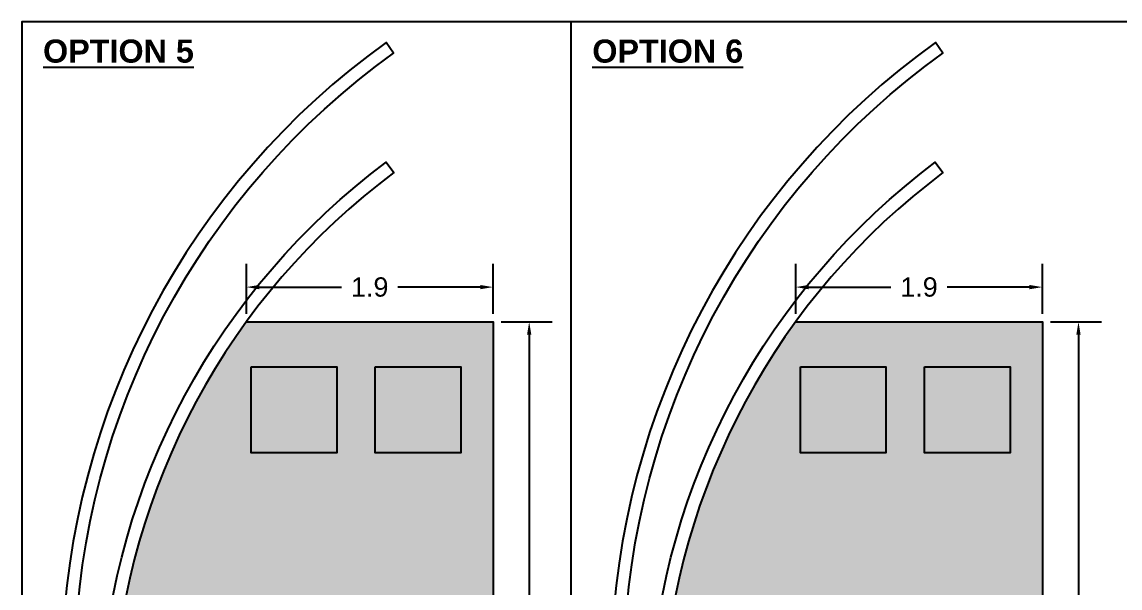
# Model space of a CAD drawing. Header units: metres. Extents: x 6 to 601, y -20 to 118.
# Drawn here: x 51.55 to 60.09, y 82.01 to 86.41 of the extents above; entities that cross this region are included whole.
import ezdxf

# ---------------------------------------------------------------- set-up
doc = ezdxf.new("R2010")
doc.units = ezdxf.units.M
doc.header["$MEASUREMENT"] = 0
doc.layers.add('ProfileEdges', color=7, linetype='Continuous')
doc.styles.add('AR', font='arial.ttf')
doc.styles.get("Standard").update_dxf_attribs({"font": 'arial.ttf'})
doc.dimstyles.get("Standard").update_dxf_attribs({"dimtxt": 0.18, "dimasz": 0.18, "dimexe": 0.18, "dimexo": 0.0625, "dimgap": 0.09, "dimtad": 0, "dimdec": 4, "dimzin": 0, "dimdsep": 46, "dimtxsty": 'Standard', "dimcen": 0.09, "dimadec": 0, "dimazin": 0, "dimtfac": 1, "dimtdec": 4, "dimtofl": 0, "dimtmove": 0, "dimatfit": 3, "dimfxl": 1, "dimtolj": 1, "dimtzin": 0, "dimarcsym": 0})

# ---------------------------------------------------------------- blocks, each defined once
blk = doc.blocks.new('*D616')
at = {"color": 0, "lineweight": -2, "transparency": 16777216}
for p, q in [((55.2783, 84.0763), (55.6768, 84.0763)), ((55.4968, 83.9763), (55.4968, 81.1557)), ((55.4968, 78.5755), (55.4968, 80.7027)), ((55.2783, 78.4755), (55.6768, 78.4755))]:
    blk.add_line(p, q, dxfattribs=at)
at = {"color": 0, "transparency": 16777216}
for points in [[(55.4801, 83.9763), (55.5135, 83.9763), (55.4968, 84.0763)], [(55.4801, 78.5755), (55.5135, 78.5755), (55.4968, 78.4755)]]:
    blk.add_solid(points, dxfattribs=at)
at = {"layer": 'Defpoints', "color": 0, "transparency": 16777216}
for p in [(55.2158, 84.0763), (55.2158, 78.4755), (55.4968, 78.4755)]:
    blk.add_point(p, dxfattribs=at)
at = {"color": 0, "transparency": 16777216, "insert": (55.4968, 80.9292), "char_height": 0.15, "attachment_point": 5, "rotation": 90}
blk.add_mtext('\\A1;5.6', dxfattribs=at)
blk = doc.blocks.new('*D618')
at = {"color": 0, "lineweight": -2, "transparency": 16777216}
for p, q in [((53.2968, 84.1388), (53.2968, 84.5258)), ((55.2158, 84.1388), (55.2158, 84.5258)), ((53.3968, 84.3458), (54.0367, 84.3458)), ((55.1158, 84.3458), (54.4759, 84.3458))]:
    blk.add_line(p, q, dxfattribs=at)
at = {"color": 0, "transparency": 16777216}
for points in [[(53.3968, 84.3624), (53.3968, 84.3291), (53.2968, 84.3458)], [(55.1158, 84.3624), (55.1158, 84.3291), (55.2158, 84.3458)]]:
    blk.add_solid(points, dxfattribs=at)
at = {"layer": 'Defpoints', "color": 0, "transparency": 16777216}
for p in [(55.2158, 84.3458), (53.2968, 84.0763), (55.2158, 84.0763)]:
    blk.add_point(p, dxfattribs=at)
at = {"color": 0, "transparency": 16777216, "insert": (54.2563, 84.3458), "char_height": 0.15, "attachment_point": 5}
blk.add_mtext('\\A1;1.9', dxfattribs=at)
blk = doc.blocks.new('logo')
at = {"true_color": 0xffffff, "transparency": 33554661}
h = blk.add_hatch(color=7, dxfattribs=at)
h.dxf.hatch_style = 1
h.paths.add_polyline_path([(118.2326, 83.0603), (117.5663, 83.0603), (117.5663, 82.3899), (118.2326, 82.3899)])
blk.add_lwpolyline([(117.5663, 83.0603), (118.2326, 83.0603), (118.2326, 82.3899), (117.5663, 82.3899)], close=True)
blk = doc.blocks.new('*D1067')
at = {"color": 0, "lineweight": -2, "transparency": 16777216}
for p, q in [((59.5515, 84.0763), (59.95, 84.0763)), ((59.77, 83.9763), (59.77, 81.1557)), ((59.77, 78.5755), (59.77, 80.7027)), ((59.5515, 78.4755), (59.95, 78.4755))]:
    blk.add_line(p, q, dxfattribs=at)
at = {"color": 0, "transparency": 16777216}
for points in [[(59.7533, 83.9763), (59.7867, 83.9763), (59.77, 84.0763)], [(59.7533, 78.5755), (59.7867, 78.5755), (59.77, 78.4755)]]:
    blk.add_solid(points, dxfattribs=at)
at = {"layer": 'Defpoints', "color": 0, "transparency": 16777216}
for p in [(59.489, 84.0763), (59.489, 78.4755), (59.77, 78.4755)]:
    blk.add_point(p, dxfattribs=at)
at = {"color": 0, "transparency": 16777216, "insert": (59.77, 80.9292), "char_height": 0.15, "attachment_point": 5, "rotation": 90}
blk.add_mtext('\\A1;5.6', dxfattribs=at)
blk = doc.blocks.new('*D1069')
at = {"color": 0, "lineweight": -2, "transparency": 16777216}
for p, q in [((57.57, 84.1388), (57.57, 84.5258)), ((59.489, 84.1388), (59.489, 84.5258)), ((57.67, 84.3458), (58.3099, 84.3458)), ((59.389, 84.3458), (58.7492, 84.3458))]:
    blk.add_line(p, q, dxfattribs=at)
at = {"color": 0, "transparency": 16777216}
for points in [[(57.67, 84.3624), (57.67, 84.3291), (57.57, 84.3458)], [(59.389, 84.3624), (59.389, 84.3291), (59.489, 84.3458)]]:
    blk.add_solid(points, dxfattribs=at)
at = {"layer": 'Defpoints', "color": 0, "transparency": 16777216}
for p in [(59.489, 84.3458), (57.57, 84.0763), (59.489, 84.0763)]:
    blk.add_point(p, dxfattribs=at)
at = {"color": 0, "transparency": 16777216, "insert": (58.5295, 84.3458), "char_height": 0.15, "attachment_point": 5}
blk.add_mtext('\\A1;1.9', dxfattribs=at)

msp = doc.modelspace()

# ---------------------------------------------------------------- hatches: boundary and pattern name
at = {"lineweight": 0, "true_color": 0xcd6928, "transparency": 33554534}
h = msp.add_hatch(color=32, dxfattribs=at)
h.dxf.hatch_style = 1
h.paths.add_polyline_path([(55.2158, 84.0763), (53.2968, 84.0763, 0.143152), (52.2628, 81.1977), (52.2628, 78.4762), (55.2158, 78.4757)])
h = msp.add_hatch(color=32, dxfattribs=at)
h.dxf.hatch_style = 1
h.paths.add_polyline_path([(59.489, 84.0763), (57.57, 84.0763, 0.143152), (56.5361, 81.1977), (56.5361, 78.4762), (59.489, 78.4757)])

# ---------------------------------------------------------------- linework, layer by layer
for points in [[(64.3704, 86.4079), (51.5507, 86.4079), (51.5507, 77.6032), (64.3704, 77.6032)], [(55.824, 78.0715), (55.824, 86.4079)]]:
    msp.add_lwpolyline(points)
for points in [[(51.9628, 79.0757), (51.9628, 81.4963, -0.234388), (54.442, 86.1661), (54.3837, 86.2474, 0.234515), (51.8628, 81.4963), (51.8628, 79.0757)], [(56.2361, 79.0757), (56.2361, 81.4963, -0.234388), (58.7152, 86.1661), (58.6569, 86.2474, 0.234515), (56.1361, 81.4963), (56.1361, 79.0757)], [(52.2628, 81.1977), (52.2628, 78.4763), (52.1628, 78.4763), (52.1628, 79.0757), (52.1628, 81.1963, -0.221146), (54.3829, 85.3163), (54.4428, 85.2362, 0.220805), (52.2628, 81.1963)], [(56.5361, 81.1977), (56.5361, 78.4763), (56.4361, 78.4763), (56.4361, 79.0757), (56.4361, 81.1963, -0.221146), (58.6562, 85.3163), (58.716, 85.2362, 0.220805), (56.536, 81.1963)]]:
    msp.add_lwpolyline(points, format="xyb")
at = {"layer": 'ProfileEdges', "color": 32, "true_color": 0xcd6928}
for points in [[(53.2968, 84.0763), (55.2158, 84.0763), (55.2158, 78.4755)], [(57.57, 84.0763), (59.489, 84.0763), (59.489, 78.4755)]]:
    msp.add_lwpolyline(points, dxfattribs=at)

# ---------------------------------------------------------------- block references
for p in [(-64.2332, 0.6659), (-63.2668, 0.6659), (-59.96, 0.6659), (-58.9936, 0.6659)]:
    msp.add_blockref('logo', p)

# ---------------------------------------------------------------- texts
at = {"layer": 'ProfileEdges', "char_height": 0.18, "attachment_point": 1, "style": 'AR'}
for s, insert in [('{\\fArial|b1|i0|c0|p34;\\LOPTION 5}', (51.7147, 86.2715)), ('{\\fArial|b1|i0|c0|p34;\\LOPTION 6}', (55.988, 86.2715))]:
    msp.add_mtext_dynamic_manual_height_columns(s, width=8.967784, gutter_width=1, heights=[0], dxfattribs=dict(at, insert=insert))

# ---------------------------------------------------------------- dimensions: what is measured, and where the dimension line sits
at = {"color": 251, "true_color": 0x636466}
for p1, p2, picture, middle in [((53.2968, 84.0763), (55.2158, 84.0763), '*D618', (54.2563, 84.3458)), ((57.57, 84.0763), (59.489, 84.0763), '*D1069', (58.5295, 84.3458))]:
    dim = msp.add_aligned_dim(p1=p1, p2=p2, distance=0.2695, dimstyle='Standard', override={"dimtxt": 0.15, "dimasz": 0.1, "dimdec": 1, "dimtdec": 1}, dxfattribs=at)
    dim.commit()
    dim.dimension.update_dxf_attribs({"geometry": picture, "text_midpoint": middle})
for base, p1, p2, picture, middle in [((55.4968, 78.4755), (55.2158, 84.0763), (55.2158, 78.4755), '*D616', (55.4968, 80.9292)), ((59.77, 78.4755), (59.489, 84.0763), (59.489, 78.4755), '*D1067', (59.77, 80.9292))]:
    dim = msp.add_linear_dim(base=base, p1=p1, p2=p2, angle=270, dimstyle='Standard', override={"dimtxt": 0.15, "dimasz": 0.1, "dimdec": 1, "dimtdec": 1}, dxfattribs=at)
    dim.commit()
    dim.dimension.update_dxf_attribs({"geometry": picture, "text_midpoint": middle, "dimtype": 161})

doc.saveas('drawing.dxf')
